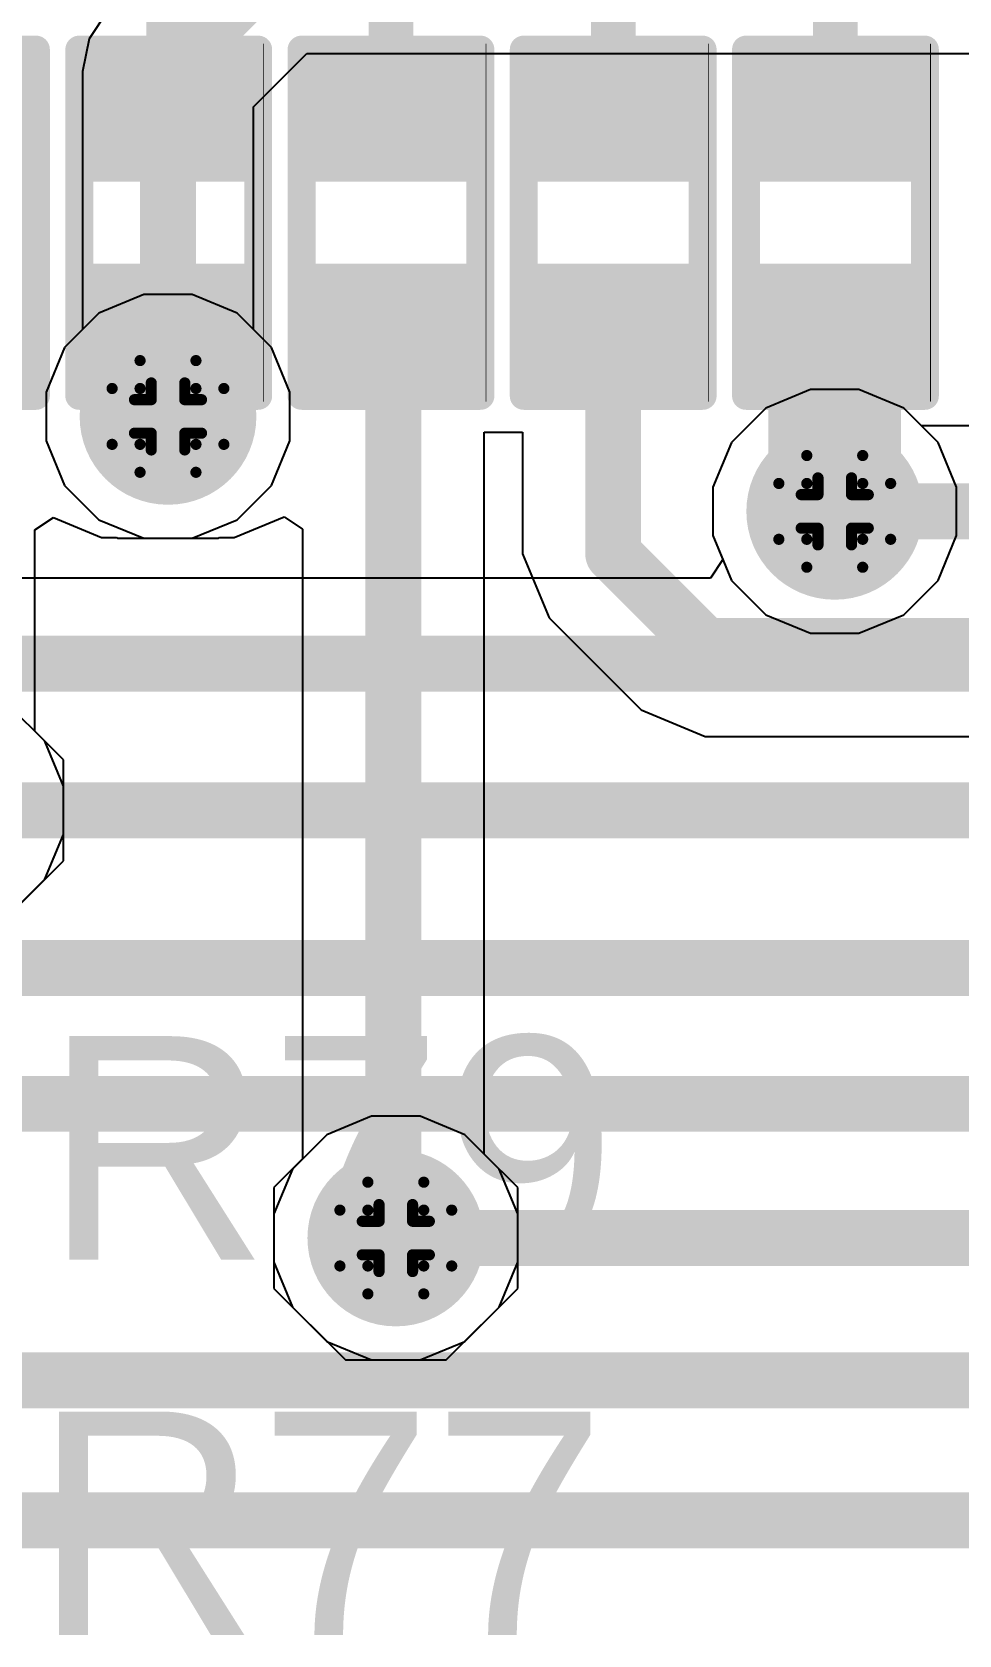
# Model space of a CAD drawing. Header units: inches. Extents: x -4 to 5258, y -4 to 5281.
# Drawn here: x 20.63 to 24.84, y 25.21 to 32.5 of the extents above; entities that cross this region are included whole.
import ezdxf

# ---------------------------------------------------------------- set-up
doc = ezdxf.new("R2010")
doc.units = ezdxf.units.IN
for name, color, linetype in [('Bottom Layer', 5, 'Continuous'), ('Bottom Solder', 6, 'Continuous'), ('Drill Drawing', 1, 'Continuous'), ('Layer 1', 16, 'Continuous'), ('Layer 2', 76, 'Continuous'), ('Top Layer', 1, 'Continuous'), ('Top Overlay', 2, 'Continuous'), ('Top Paste', 8, 'Continuous'), ('Top Solder', 216, 'Continuous'), ('Via Holes', 16, 'Continuous')]:
    doc.layers.add(name, color=color, linetype=linetype)
doc.styles.add('Arial', font='', dxfattribs={"height": 0.2})
doc.styles.get('Arial').set_extended_font_data('Arial')

# ---------------------------------------------------------------- blocks, each defined once
blk = doc.blocks.new('R___0402_115')
at = {"layer": 'Top Layer'}
for points in [[(-0.6985, -0.3175), (-0.6985, 0.3175), (-0.2413, 0.3175), (-0.2413, -0.3175)], [(0.2413, -0.3175), (0.2413, 0.3175), (0.6985, 0.3175), (0.6985, -0.3175)]]:
    blk.add_hatch(color=1, dxfattribs=at).paths.add_polyline_path(points)
at = {"layer": 'Top Paste'}
for points in [[(-0.6985, -0.3175), (-0.6985, 0.3175), (-0.2413, 0.3175), (-0.2413, -0.3175)], [(0.2413, -0.3175), (0.2413, 0.3175), (0.6985, 0.3175), (0.6985, -0.3175)]]:
    blk.add_hatch(color=8, dxfattribs=at).paths.add_polyline_path(points)
at = {"layer": 'Top Solder'}
for points in [[(-0.7535, -0.3725), (-0.7535, 0.3725), (-0.1863, 0.3725), (-0.1863, -0.3725)], [(0.1863, -0.3725), (0.1863, 0.3725), (0.7535, 0.3725), (0.7535, -0.3725)]]:
    blk.add_hatch(color=216, dxfattribs=at).paths.add_polyline_path(points)
at = {"layer": 'Top Overlay'}
for points in [[(-0.7874, -0.4064, 0.127, 0.127, 0), (-0.7874, 0.4064, 0.127, 0.127, 0)], [(-0.7874, 0.4064, 0.127, 0.127, 0), (0.7874, 0.4064, 0.127, 0.127, 0)], [(0.7874, -0.4064, 0.127, 0.127, 0), (0.7874, 0.4064, 0.127, 0.127, 0)], [(0.7874, -0.4064, 0.127, 0.127, 0), (-0.7874, -0.4064, 0.127, 0.127, 0)], [(0.8128, -0.4318, 0.00323, 0.00323, 0), (-0.8128, -0.4318, 0.00323, 0.00323, 0)]]:
    blk.add_lwpolyline(points, format="xyseb", dxfattribs=at)
for points in [[(-0.8191, 0.4064, 0.0635, 0.0635, 1), (-0.7556, 0.4064, 0.0635, 0.0635, 1)], [(-0.8191, 0.4064, 0.0635, 0.0635, 1), (-0.7556, 0.4064, 0.0635, 0.0635, 1)], [(0.7557, 0.4064, 0.0635, 0.0635, 1), (0.8192, 0.4064, 0.0635, 0.0635, 1)], [(0.7557, 0.4064, 0.0635, 0.0635, 1), (0.8192, 0.4064, 0.0635, 0.0635, 1)], [(-0.8191, -0.4064, 0.0635, 0.0635, 1), (-0.7556, -0.4064, 0.0635, 0.0635, 1)], [(-0.8191, -0.4064, 0.0635, 0.0635, 1), (-0.7556, -0.4064, 0.0635, 0.0635, 1)], [(0.7556, -0.4064, 0.0635, 0.0635, 1), (0.8191, -0.4064, 0.0635, 0.0635, 1)], [(0.7556, -0.4064, 0.0635, 0.0635, 1), (0.8191, -0.4064, 0.0635, 0.0635, 1)], [(-0.8136, -0.4318, 0.00161, 0.00161, 1), (-0.812, -0.4318, 0.00161, 0.00161, 1)], [(0.812, -0.4318, 0.00161, 0.00161, 1), (0.8136, -0.4318, 0.00161, 0.00161, 1)]]:
    blk.add_lwpolyline(points, format="xyseb", close=True, dxfattribs=at)
blk = doc.blocks.new('R___0402_132')
at = {"layer": 'Top Layer'}
for points in [[(-0.6985, -0.3175), (-0.6985, 0.3175), (-0.2413, 0.3175), (-0.2413, -0.3175)], [(0.2413, -0.3175), (0.2413, 0.3175), (0.6985, 0.3175), (0.6985, -0.3175)]]:
    blk.add_hatch(color=1, dxfattribs=at).paths.add_polyline_path(points)
at = {"layer": 'Top Paste'}
for points in [[(-0.6985, -0.3175), (-0.6985, 0.3175), (-0.2413, 0.3175), (-0.2413, -0.3175)], [(0.2413, -0.3175), (0.2413, 0.3175), (0.6985, 0.3175), (0.6985, -0.3175)]]:
    blk.add_hatch(color=8, dxfattribs=at).paths.add_polyline_path(points)
at = {"layer": 'Top Solder'}
for points in [[(-0.7535, -0.3725), (-0.7535, 0.3725), (-0.1863, 0.3725), (-0.1863, -0.3725)], [(0.1863, -0.3725), (0.1863, 0.3725), (0.7535, 0.3725), (0.7535, -0.3725)]]:
    blk.add_hatch(color=216, dxfattribs=at).paths.add_polyline_path(points)
at = {"layer": 'Top Overlay'}
for points in [[(-0.7874, 0.4064, 0.127, 0.127, 0), (-0.7874, -0.4064, 0.127, 0.127, 0)], [(-0.7874, 0.4064, 0.127, 0.127, 0), (0.7874, 0.4064, 0.127, 0.127, 0)], [(0.7874, 0.4064, 0.127, 0.127, 0), (0.7874, -0.4064, 0.127, 0.127, 0)], [(-0.7874, -0.4064, 0.127, 0.127, 0), (0.7874, -0.4064, 0.127, 0.127, 0)], [(-0.8128, -0.4318, 0.00323, 0.00323, 0), (0.8128, -0.4318, 0.00323, 0.00323, 0)]]:
    blk.add_lwpolyline(points, format="xyseb", dxfattribs=at)
for points in [[(-0.8191, 0.4064, 0.0635, 0.0635, 1), (-0.7556, 0.4064, 0.0635, 0.0635, 1)], [(-0.8191, 0.4064, 0.0635, 0.0635, 1), (-0.7556, 0.4064, 0.0635, 0.0635, 1)], [(0.7556, 0.4064, 0.0635, 0.0635, 1), (0.8191, 0.4064, 0.0635, 0.0635, 1)], [(0.7556, 0.4064, 0.0635, 0.0635, 1), (0.8191, 0.4064, 0.0635, 0.0635, 1)], [(-0.8191, -0.4064, 0.0635, 0.0635, 1), (-0.7556, -0.4064, 0.0635, 0.0635, 1)], [(-0.8191, -0.4064, 0.0635, 0.0635, 1), (-0.7556, -0.4064, 0.0635, 0.0635, 1)], [(0.7556, -0.4064, 0.0635, 0.0635, 1), (0.8191, -0.4064, 0.0635, 0.0635, 1)], [(0.7556, -0.4064, 0.0635, 0.0635, 1), (0.8191, -0.4064, 0.0635, 0.0635, 1)], [(-0.8136, -0.4318, 0.00161, 0.00161, 1), (-0.812, -0.4318, 0.00161, 0.00161, 1)], [(0.812, -0.4318, 0.00161, 0.00161, 1), (0.8136, -0.4318, 0.00161, 0.00161, 1)]]:
    blk.add_lwpolyline(points, format="xyseb", close=True, dxfattribs=at)
blk = doc.blocks.new('R___0402_147')
at = {"layer": 'Top Layer'}
for points in [[(-0.6985, -0.3175), (-0.6985, 0.3175), (-0.2413, 0.3175), (-0.2413, -0.3175)], [(0.2413, -0.3175), (0.2413, 0.3175), (0.6985, 0.3175), (0.6985, -0.3175)]]:
    blk.add_hatch(color=1, dxfattribs=at).paths.add_polyline_path(points)
at = {"layer": 'Top Paste'}
for points in [[(-0.6985, -0.3175), (-0.6985, 0.3175), (-0.2413, 0.3175), (-0.2413, -0.3175)], [(0.2413, -0.3175), (0.2413, 0.3175), (0.6985, 0.3175), (0.6985, -0.3175)]]:
    blk.add_hatch(color=8, dxfattribs=at).paths.add_polyline_path(points)
at = {"layer": 'Top Solder'}
for points in [[(-0.7535, -0.3725), (-0.7535, 0.3725), (-0.1863, 0.3725), (-0.1863, -0.3725)], [(0.1863, -0.3725), (0.1863, 0.3725), (0.7535, 0.3725), (0.7535, -0.3725)]]:
    blk.add_hatch(color=216, dxfattribs=at).paths.add_polyline_path(points)
at = {"layer": 'Top Overlay'}
for points in [[(-0.7874, 0.4064, 0.127, 0.127, 0), (-0.7874, -0.4064, 0.127, 0.127, 0)], [(-0.7874, 0.4064, 0.127, 0.127, 0), (0.7874, 0.4064, 0.127, 0.127, 0)], [(0.7874, 0.4064, 0.127, 0.127, 0), (0.7874, -0.4064, 0.127, 0.127, 0)], [(-0.7874, -0.4064, 0.127, 0.127, 0), (0.7874, -0.4064, 0.127, 0.127, 0)], [(-0.8128, -0.4318, 0.00323, 0.00323, 0), (0.8128, -0.4318, 0.00323, 0.00323, 0)]]:
    blk.add_lwpolyline(points, format="xyseb", dxfattribs=at)
for points in [[(-0.8191, 0.4064, 0.0635, 0.0635, 1), (-0.7556, 0.4064, 0.0635, 0.0635, 1)], [(-0.8191, 0.4064, 0.0635, 0.0635, 1), (-0.7556, 0.4064, 0.0635, 0.0635, 1)], [(0.7556, 0.4064, 0.0635, 0.0635, 1), (0.8191, 0.4064, 0.0635, 0.0635, 1)], [(0.7556, 0.4064, 0.0635, 0.0635, 1), (0.8191, 0.4064, 0.0635, 0.0635, 1)], [(-0.8191, -0.4064, 0.0635, 0.0635, 1), (-0.7556, -0.4064, 0.0635, 0.0635, 1)], [(-0.8191, -0.4064, 0.0635, 0.0635, 1), (-0.7556, -0.4064, 0.0635, 0.0635, 1)], [(0.7556, -0.4064, 0.0635, 0.0635, 1), (0.8191, -0.4064, 0.0635, 0.0635, 1)], [(0.7556, -0.4064, 0.0635, 0.0635, 1), (0.8191, -0.4064, 0.0635, 0.0635, 1)], [(-0.8136, -0.4318, 0.00161, 0.00161, 1), (-0.812, -0.4318, 0.00161, 0.00161, 1)], [(0.812, -0.4318, 0.00161, 0.00161, 1), (0.8136, -0.4318, 0.00161, 0.00161, 1)]]:
    blk.add_lwpolyline(points, format="xyseb", close=True, dxfattribs=at)
blk = doc.blocks.new('R___0402_149')
at = {"layer": 'Top Layer'}
for points in [[(-0.6985, -0.3175), (-0.6985, 0.3175), (-0.2413, 0.3175), (-0.2413, -0.3175)], [(0.2413, -0.3175), (0.2413, 0.3175), (0.6985, 0.3175), (0.6985, -0.3175)]]:
    blk.add_hatch(color=1, dxfattribs=at).paths.add_polyline_path(points)
at = {"layer": 'Top Paste'}
for points in [[(-0.6985, -0.3175), (-0.6985, 0.3175), (-0.2413, 0.3175), (-0.2413, -0.3175)], [(0.2413, -0.3175), (0.2413, 0.3175), (0.6985, 0.3175), (0.6985, -0.3175)]]:
    blk.add_hatch(color=8, dxfattribs=at).paths.add_polyline_path(points)
at = {"layer": 'Top Solder'}
for points in [[(-0.7535, -0.3725), (-0.7535, 0.3725), (-0.1863, 0.3725), (-0.1863, -0.3725)], [(0.1863, -0.3725), (0.1863, 0.3725), (0.7535, 0.3725), (0.7535, -0.3725)]]:
    blk.add_hatch(color=216, dxfattribs=at).paths.add_polyline_path(points)
at = {"layer": 'Top Overlay'}
for points in [[(-0.7874, 0.4064, 0.127, 0.127, 0), (-0.7874, -0.4064, 0.127, 0.127, 0)], [(-0.7874, 0.4064, 0.127, 0.127, 0), (0.7874, 0.4064, 0.127, 0.127, 0)], [(0.7874, 0.4064, 0.127, 0.127, 0), (0.7874, -0.4064, 0.127, 0.127, 0)], [(-0.7874, -0.4064, 0.127, 0.127, 0), (0.7874, -0.4064, 0.127, 0.127, 0)], [(-0.8128, -0.4318, 0.00323, 0.00323, 0), (0.8128, -0.4318, 0.00323, 0.00323, 0)]]:
    blk.add_lwpolyline(points, format="xyseb", dxfattribs=at)
for points in [[(-0.8191, 0.4064, 0.0635, 0.0635, 1), (-0.7556, 0.4064, 0.0635, 0.0635, 1)], [(-0.8191, 0.4064, 0.0635, 0.0635, 1), (-0.7556, 0.4064, 0.0635, 0.0635, 1)], [(0.7556, 0.4064, 0.0635, 0.0635, 1), (0.8191, 0.4064, 0.0635, 0.0635, 1)], [(0.7556, 0.4064, 0.0635, 0.0635, 1), (0.8191, 0.4064, 0.0635, 0.0635, 1)], [(-0.8191, -0.4064, 0.0635, 0.0635, 1), (-0.7556, -0.4064, 0.0635, 0.0635, 1)], [(-0.8191, -0.4064, 0.0635, 0.0635, 1), (-0.7556, -0.4064, 0.0635, 0.0635, 1)], [(0.7556, -0.4064, 0.0635, 0.0635, 1), (0.8191, -0.4064, 0.0635, 0.0635, 1)], [(0.7556, -0.4064, 0.0635, 0.0635, 1), (0.8191, -0.4064, 0.0635, 0.0635, 1)], [(-0.8136, -0.4318, 0.00161, 0.00161, 1), (-0.812, -0.4318, 0.00161, 0.00161, 1)], [(0.812, -0.4318, 0.00161, 0.00161, 1), (0.8136, -0.4318, 0.00161, 0.00161, 1)]]:
    blk.add_lwpolyline(points, format="xyseb", close=True, dxfattribs=at)
blk = doc.blocks.new('R___0402_151')
at = {"layer": 'Top Layer'}
for points in [[(-0.6985, -0.3175), (-0.6985, 0.3175), (-0.2413, 0.3175), (-0.2413, -0.3175)], [(0.2413, -0.3175), (0.2413, 0.3175), (0.6985, 0.3175), (0.6985, -0.3175)]]:
    blk.add_hatch(color=1, dxfattribs=at).paths.add_polyline_path(points)
at = {"layer": 'Top Paste'}
for points in [[(-0.6985, -0.3175), (-0.6985, 0.3175), (-0.2413, 0.3175), (-0.2413, -0.3175)], [(0.2413, -0.3175), (0.2413, 0.3175), (0.6985, 0.3175), (0.6985, -0.3175)]]:
    blk.add_hatch(color=8, dxfattribs=at).paths.add_polyline_path(points)
at = {"layer": 'Top Solder'}
for points in [[(-0.7535, -0.3725), (-0.7535, 0.3725), (-0.1863, 0.3725), (-0.1863, -0.3725)], [(0.1863, -0.3725), (0.1863, 0.3725), (0.7535, 0.3725), (0.7535, -0.3725)]]:
    blk.add_hatch(color=216, dxfattribs=at).paths.add_polyline_path(points)
at = {"layer": 'Top Overlay'}
for points in [[(-0.7874, 0.4064, 0.127, 0.127, 0), (-0.7874, -0.4064, 0.127, 0.127, 0)], [(-0.7874, 0.4064, 0.127, 0.127, 0), (0.7874, 0.4064, 0.127, 0.127, 0)], [(0.7874, 0.4064, 0.127, 0.127, 0), (0.7874, -0.4064, 0.127, 0.127, 0)], [(-0.7874, -0.4064, 0.127, 0.127, 0), (0.7874, -0.4064, 0.127, 0.127, 0)], [(-0.8128, -0.4318, 0.00323, 0.00323, 0), (0.8128, -0.4318, 0.00323, 0.00323, 0)]]:
    blk.add_lwpolyline(points, format="xyseb", dxfattribs=at)
for points in [[(-0.8191, 0.4064, 0.0635, 0.0635, 1), (-0.7556, 0.4064, 0.0635, 0.0635, 1)], [(-0.8191, 0.4064, 0.0635, 0.0635, 1), (-0.7556, 0.4064, 0.0635, 0.0635, 1)], [(0.7556, 0.4064, 0.0635, 0.0635, 1), (0.8191, 0.4064, 0.0635, 0.0635, 1)], [(0.7556, 0.4064, 0.0635, 0.0635, 1), (0.8191, 0.4064, 0.0635, 0.0635, 1)], [(-0.8191, -0.4064, 0.0635, 0.0635, 1), (-0.7556, -0.4064, 0.0635, 0.0635, 1)], [(-0.8191, -0.4064, 0.0635, 0.0635, 1), (-0.7556, -0.4064, 0.0635, 0.0635, 1)], [(0.7556, -0.4064, 0.0635, 0.0635, 1), (0.8191, -0.4064, 0.0635, 0.0635, 1)], [(0.7556, -0.4064, 0.0635, 0.0635, 1), (0.8191, -0.4064, 0.0635, 0.0635, 1)], [(-0.8136, -0.4318, 0.00161, 0.00161, 1), (-0.812, -0.4318, 0.00161, 0.00161, 1)], [(0.812, -0.4318, 0.00161, 0.00161, 1), (0.8136, -0.4318, 0.00161, 0.00161, 1)]]:
    blk.add_lwpolyline(points, format="xyseb", close=True, dxfattribs=at)

msp = doc.modelspace()

# ---------------------------------------------------------------- hatches: boundary and pattern name
at = {"layer": 'Bottom Layer'}
h = msp.add_hatch(color=5, dxfattribs=at)
edge = h.paths.add_edge_path()
edge.add_arc((21.2476, 30.755), 0.3, 0, 360)
h = msp.add_hatch(color=5, dxfattribs=at)
edge = h.paths.add_edge_path()
edge.add_arc((24.2776, 30.3232), 0.3, 0, 360)
h = msp.add_hatch(color=5, dxfattribs=at)
edge = h.paths.add_edge_path()
edge.add_arc((22.2829, 27.0187), 0.3, 0, 360)
at = {"layer": 'Bottom Solder'}
h = msp.add_hatch(color=6, dxfattribs=at)
edge = h.paths.add_edge_path()
edge.add_arc((21.2476, 30.755), 0.4016, 0, 360)
h = msp.add_hatch(color=6, dxfattribs=at)
edge = h.paths.add_edge_path()
edge.add_arc((24.2776, 30.3232), 0.4016, 0, 360)
h = msp.add_hatch(color=6, dxfattribs=at)
edge = h.paths.add_edge_path()
edge.add_arc((22.2829, 27.0187), 0.4016, 0, 360)
at = {"layer": 'Layer 1'}
h = msp.add_hatch(color=16, dxfattribs=at)
edge = h.paths.add_edge_path()
edge.add_arc((21.2476, 30.755), 0.3, 0, 360)
h = msp.add_hatch(color=16, dxfattribs=at)
edge = h.paths.add_edge_path()
edge.add_arc((24.2776, 30.3232), 0.3, 0, 360)
h = msp.add_hatch(color=16, dxfattribs=at)
edge = h.paths.add_edge_path()
edge.add_arc((22.2829, 27.0187), 0.3, 0, 360)
at = {"layer": 'Layer 2'}
h = msp.add_hatch(color=76, dxfattribs=at)
edge = h.paths.add_edge_path()
edge.add_arc((21.2476, 30.755), 0.3, 0, 360)
h = msp.add_hatch(color=76, dxfattribs=at)
edge = h.paths.add_edge_path()
edge.add_arc((24.2776, 30.3232), 0.3, 0, 360)
h = msp.add_hatch(color=76, dxfattribs=at)
edge = h.paths.add_edge_path()
edge.add_arc((22.2829, 27.0187), 0.3, 0, 360)
at = {"layer": 'Top Layer'}
for points in [[(21.5483, 31.2798), (20.9461, 31.2798), (20.9461, 30.755), (21.5483, 30.755)], [(24.5783, 31.2798), (23.9761, 31.2798), (23.9761, 30.3232), (24.5783, 30.3232)]]:
    msp.add_hatch(color=1, dxfattribs=at).paths.add_polyline_path(points)
h = msp.add_hatch(color=1, dxfattribs=at)
edge = h.paths.add_edge_path()
edge.add_arc((21.2476, 30.755), 0.3, 0, 360)
h = msp.add_hatch(color=1, dxfattribs=at)
edge = h.paths.add_edge_path()
edge.add_arc((24.2776, 30.3232), 0.3, 0, 360)
h = msp.add_hatch(color=1, dxfattribs=at)
edge = h.paths.add_edge_path()
edge.add_arc((22.2829, 27.0187), 0.3, 0, 360)
at = {"layer": 'Top Solder'}
h = msp.add_hatch(color=216, dxfattribs=at)
edge = h.paths.add_edge_path()
edge.add_arc((21.2476, 30.755), 0.4016, 0, 360)
h = msp.add_hatch(color=216, dxfattribs=at)
edge = h.paths.add_edge_path()
edge.add_arc((24.2776, 30.3232), 0.4016, 0, 360)
h = msp.add_hatch(color=216, dxfattribs=at)
edge = h.paths.add_edge_path()
edge.add_arc((22.2829, 27.0187), 0.4016, 0, 360)
at = {"layer": 'Via Holes'}
h = msp.add_hatch(color=7, dxfattribs=at)
edge = h.paths.add_edge_path()
edge.add_arc((21.2476, 30.755), 0.15, 0, 360)
h = msp.add_hatch(color=7, dxfattribs=at)
edge = h.paths.add_edge_path()
edge.add_arc((24.2776, 30.3232), 0.15, 0, 360)
h = msp.add_hatch(color=7, dxfattribs=at)
edge = h.paths.add_edge_path()
edge.add_arc((22.2829, 27.0187), 0.15, 0, 360)

# ---------------------------------------------------------------- linework, layer by layer
at = {"layer": 'Bottom Layer'}
for p, q in [((21.1374, 31.309), (20.9337, 31.2246)), ((21.3578, 31.309), (21.1374, 31.309)), ((21.5614, 31.2246), (21.3578, 31.309)), ((20.9337, 31.2246), (20.7779, 31.0688)), ((21.7172, 31.0688), (21.5614, 31.2246)), ((20.7779, 31.0688), (20.6936, 30.8652)), ((21.8016, 30.8652), (21.7172, 31.0688)), ((20.6936, 30.8652), (20.6936, 30.6448)), ((21.8016, 30.6448), (21.8016, 30.8652)), ((24.1674, 30.8772), (23.9637, 30.7928)), ((24.3878, 30.8772), (24.1674, 30.8772)), ((24.5914, 30.7928), (24.3878, 30.8772)), ((23.9637, 30.7928), (23.8079, 30.637)), ((24.7472, 30.637), (24.5914, 30.7928)), ((20.6936, 30.6448), (20.7779, 30.4411)), ((21.7172, 30.4411), (21.8016, 30.6448)), ((23.8079, 30.637), (23.7236, 30.4334)), ((24.8316, 30.4334), (24.7472, 30.637)), ((20.7779, 30.4411), (20.9337, 30.2853)), ((21.5614, 30.2853), (21.7172, 30.4411)), ((23.7236, 30.4334), (23.7236, 30.213)), ((24.8316, 30.213), (24.8316, 30.4334)), ((20.9337, 30.2853), (21.1374, 30.201)), ((21.3578, 30.201), (21.5614, 30.2853)), ((21.1374, 30.201), (21.3578, 30.201)), ((23.7236, 30.213), (23.8079, 30.0093)), ((24.7472, 30.0093), (24.8316, 30.213)), ((23.8079, 30.0093), (23.9637, 29.8535)), ((24.5914, 29.8535), (24.7472, 30.0093)), ((23.9637, 29.8535), (24.1674, 29.7692)), ((24.3878, 29.7692), (24.5914, 29.8535)), ((24.1674, 29.7692), (24.3878, 29.7692)), ((20.6882, 29.2778), (20.5324, 29.4336)), ((20.7725, 29.0742), (20.6882, 29.2778)), ((20.7725, 28.8538), (20.7725, 29.0742)), ((20.6882, 28.6502), (20.7725, 28.8538)), ((20.5324, 28.4943), (20.6882, 28.6502)), ((22.1727, 27.5727), (21.9691, 27.4883)), ((22.3931, 27.5727), (22.1727, 27.5727)), ((22.5967, 27.4883), (22.3931, 27.5727)), ((21.9691, 27.4883), (21.8133, 27.3325)), ((22.7526, 27.3325), (22.5967, 27.4883)), ((21.8133, 27.3325), (21.7289, 27.1289)), ((22.8369, 27.1289), (22.7526, 27.3325)), ((21.7289, 27.1289), (21.7289, 26.9085)), ((22.8369, 26.9085), (22.8369, 27.1289)), ((21.7289, 26.9085), (21.8133, 26.7049)), ((22.7526, 26.7049), (22.8369, 26.9085)), ((21.8133, 26.7049), (21.9691, 26.549)), ((22.5967, 26.549), (22.7526, 26.7049)), ((21.9691, 26.549), (22.1727, 26.4647)), ((22.3931, 26.4647), (22.5967, 26.549)), ((22.1727, 26.4647), (22.3931, 26.4647))]:
    msp.add_line(p, q, dxfattribs=at)
at = {"layer": 'Drill Drawing'}
for points in [[(21.1206, 30.882, 0.0508, 0.0508, 0), (21.1206, 31.009, 0.0508, 0.0508, 0)], [(21.1206, 31.009, 0.0508, 0.0508, 0), (21.3746, 31.009, 0.0508, 0.0508, 0)], [(21.3746, 30.882, 0.0508, 0.0508, 0), (21.3746, 31.009, 0.0508, 0.0508, 0)], [(20.9936, 30.628, 0.0508, 0.0508, 0), (20.9936, 30.882, 0.0508, 0.0508, 0)], [(20.9936, 30.882, 0.0508, 0.0508, 0), (21.1206, 30.882, 0.0508, 0.0508, 0)], [(21.1714, 30.8312, 0.0508, 0.0508, 0), (21.1714, 30.9074, 0.0508, 0.0508, 0)], [(21.1714, 30.9074, 0.0508, 0.0508, 0), (21.3238, 30.9074, 0.0508, 0.0508, 0)], [(21.3238, 30.8312, 0.0508, 0.0508, 0), (21.3238, 30.9074, 0.0508, 0.0508, 0)], [(21.3746, 30.882, 0.0508, 0.0508, 0), (21.5016, 30.882, 0.0508, 0.0508, 0)], [(21.5016, 30.628, 0.0508, 0.0508, 0), (21.5016, 30.882, 0.0508, 0.0508, 0)], [(21.0952, 30.6788, 0.0508, 0.0508, 0), (21.0952, 30.8312, 0.0508, 0.0508, 0)], [(21.0952, 30.8312, 0.0508, 0.0508, 0), (21.1714, 30.8312, 0.0508, 0.0508, 0)], [(21.3238, 30.8312, 0.0508, 0.0508, 0), (21.4, 30.8312, 0.0508, 0.0508, 0)], [(21.4, 30.6788, 0.0508, 0.0508, 0), (21.4, 30.8312, 0.0508, 0.0508, 0)], [(21.0952, 30.6788, 0.0508, 0.0508, 0), (21.1714, 30.6788, 0.0508, 0.0508, 0)], [(21.1714, 30.6026, 0.0508, 0.0508, 0), (21.1714, 30.6788, 0.0508, 0.0508, 0)], [(21.3238, 30.6788, 0.0508, 0.0508, 0), (21.4, 30.6788, 0.0508, 0.0508, 0)], [(21.3238, 30.6026, 0.0508, 0.0508, 0), (21.3238, 30.6788, 0.0508, 0.0508, 0)], [(20.9936, 30.628, 0.0508, 0.0508, 0), (21.1206, 30.628, 0.0508, 0.0508, 0)], [(21.1206, 30.501, 0.0508, 0.0508, 0), (21.1206, 30.628, 0.0508, 0.0508, 0)], [(21.1714, 30.6026, 0.0508, 0.0508, 0), (21.3238, 30.6026, 0.0508, 0.0508, 0)], [(21.3746, 30.628, 0.0508, 0.0508, 0), (21.5016, 30.628, 0.0508, 0.0508, 0)], [(21.3746, 30.501, 0.0508, 0.0508, 0), (21.3746, 30.628, 0.0508, 0.0508, 0)], [(24.1506, 30.4502, 0.0508, 0.0508, 0), (24.1506, 30.5772, 0.0508, 0.0508, 0)], [(24.1506, 30.5772, 0.0508, 0.0508, 0), (24.4046, 30.5772, 0.0508, 0.0508, 0)], [(24.4046, 30.4502, 0.0508, 0.0508, 0), (24.4046, 30.5772, 0.0508, 0.0508, 0)], [(21.1206, 30.501, 0.0508, 0.0508, 0), (21.3746, 30.501, 0.0508, 0.0508, 0)], [(24.0236, 30.1962, 0.0508, 0.0508, 0), (24.0236, 30.4502, 0.0508, 0.0508, 0)], [(24.0236, 30.4502, 0.0508, 0.0508, 0), (24.1506, 30.4502, 0.0508, 0.0508, 0)], [(24.2014, 30.3994, 0.0508, 0.0508, 0), (24.2014, 30.4756, 0.0508, 0.0508, 0)], [(24.2014, 30.4756, 0.0508, 0.0508, 0), (24.3538, 30.4756, 0.0508, 0.0508, 0)], [(24.3538, 30.3994, 0.0508, 0.0508, 0), (24.3538, 30.4756, 0.0508, 0.0508, 0)], [(24.4046, 30.4502, 0.0508, 0.0508, 0), (24.5316, 30.4502, 0.0508, 0.0508, 0)], [(24.5316, 30.1962, 0.0508, 0.0508, 0), (24.5316, 30.4502, 0.0508, 0.0508, 0)], [(24.1252, 30.247, 0.0508, 0.0508, 0), (24.1252, 30.3994, 0.0508, 0.0508, 0)], [(24.1252, 30.3994, 0.0508, 0.0508, 0), (24.2014, 30.3994, 0.0508, 0.0508, 0)], [(24.3538, 30.3994, 0.0508, 0.0508, 0), (24.43, 30.3994, 0.0508, 0.0508, 0)], [(24.43, 30.247, 0.0508, 0.0508, 0), (24.43, 30.3994, 0.0508, 0.0508, 0)], [(24.1252, 30.247, 0.0508, 0.0508, 0), (24.2014, 30.247, 0.0508, 0.0508, 0)], [(24.2014, 30.1708, 0.0508, 0.0508, 0), (24.2014, 30.247, 0.0508, 0.0508, 0)], [(24.3538, 30.247, 0.0508, 0.0508, 0), (24.43, 30.247, 0.0508, 0.0508, 0)], [(24.3538, 30.1708, 0.0508, 0.0508, 0), (24.3538, 30.247, 0.0508, 0.0508, 0)], [(24.0236, 30.1962, 0.0508, 0.0508, 0), (24.1506, 30.1962, 0.0508, 0.0508, 0)], [(24.1506, 30.0692, 0.0508, 0.0508, 0), (24.1506, 30.1962, 0.0508, 0.0508, 0)], [(24.2014, 30.1708, 0.0508, 0.0508, 0), (24.3538, 30.1708, 0.0508, 0.0508, 0)], [(24.4046, 30.1962, 0.0508, 0.0508, 0), (24.5316, 30.1962, 0.0508, 0.0508, 0)], [(24.4046, 30.0692, 0.0508, 0.0508, 0), (24.4046, 30.1962, 0.0508, 0.0508, 0)], [(24.1506, 30.0692, 0.0508, 0.0508, 0), (24.4046, 30.0692, 0.0508, 0.0508, 0)], [(22.1559, 27.1457, 0.0508, 0.0508, 0), (22.1559, 27.2727, 0.0508, 0.0508, 0)], [(22.1559, 27.2727, 0.0508, 0.0508, 0), (22.4099, 27.2727, 0.0508, 0.0508, 0)], [(22.4099, 27.1457, 0.0508, 0.0508, 0), (22.4099, 27.2727, 0.0508, 0.0508, 0)], [(22.2067, 27.0949, 0.0508, 0.0508, 0), (22.2067, 27.1711, 0.0508, 0.0508, 0)], [(22.2067, 27.1711, 0.0508, 0.0508, 0), (22.3591, 27.1711, 0.0508, 0.0508, 0)], [(22.3591, 27.0949, 0.0508, 0.0508, 0), (22.3591, 27.1711, 0.0508, 0.0508, 0)], [(22.0289, 26.8917, 0.0508, 0.0508, 0), (22.0289, 27.1457, 0.0508, 0.0508, 0)], [(22.0289, 27.1457, 0.0508, 0.0508, 0), (22.1559, 27.1457, 0.0508, 0.0508, 0)], [(22.1305, 26.9425, 0.0508, 0.0508, 0), (22.1305, 27.0949, 0.0508, 0.0508, 0)], [(22.1305, 27.0949, 0.0508, 0.0508, 0), (22.2067, 27.0949, 0.0508, 0.0508, 0)], [(22.3591, 27.0949, 0.0508, 0.0508, 0), (22.4353, 27.0949, 0.0508, 0.0508, 0)], [(22.4099, 27.1457, 0.0508, 0.0508, 0), (22.5369, 27.1457, 0.0508, 0.0508, 0)], [(22.4353, 26.9425, 0.0508, 0.0508, 0), (22.4353, 27.0949, 0.0508, 0.0508, 0)], [(22.5369, 26.8917, 0.0508, 0.0508, 0), (22.5369, 27.1457, 0.0508, 0.0508, 0)], [(22.0289, 26.8917, 0.0508, 0.0508, 0), (22.1559, 26.8917, 0.0508, 0.0508, 0)], [(22.1305, 26.9425, 0.0508, 0.0508, 0), (22.2067, 26.9425, 0.0508, 0.0508, 0)], [(22.1559, 26.7647, 0.0508, 0.0508, 0), (22.1559, 26.8917, 0.0508, 0.0508, 0)], [(22.2067, 26.8663, 0.0508, 0.0508, 0), (22.2067, 26.9425, 0.0508, 0.0508, 0)], [(22.3591, 26.9425, 0.0508, 0.0508, 0), (22.4353, 26.9425, 0.0508, 0.0508, 0)], [(22.3591, 26.8663, 0.0508, 0.0508, 0), (22.3591, 26.9425, 0.0508, 0.0508, 0)], [(22.4099, 26.8917, 0.0508, 0.0508, 0), (22.5369, 26.8917, 0.0508, 0.0508, 0)], [(22.4099, 26.7647, 0.0508, 0.0508, 0), (22.4099, 26.8917, 0.0508, 0.0508, 0)], [(22.2067, 26.8663, 0.0508, 0.0508, 0), (22.3591, 26.8663, 0.0508, 0.0508, 0)], [(22.1559, 26.7647, 0.0508, 0.0508, 0), (22.4099, 26.7647, 0.0508, 0.0508, 0)]]:
    msp.add_lwpolyline(points, format="xyseb", dxfattribs=at)
for points in [[(21.1079, 31.009, 0.0254, 0.0254, 1), (21.1333, 31.009, 0.0254, 0.0254, 1)], [(21.1079, 31.009, 0.0254, 0.0254, 1), (21.1333, 31.009, 0.0254, 0.0254, 1)], [(21.3619, 31.009, 0.0254, 0.0254, 1), (21.3873, 31.009, 0.0254, 0.0254, 1)], [(21.3619, 31.009, 0.0254, 0.0254, 1), (21.3873, 31.009, 0.0254, 0.0254, 1)], [(20.9809, 30.882, 0.0254, 0.0254, 1), (21.0063, 30.882, 0.0254, 0.0254, 1)], [(20.9809, 30.882, 0.0254, 0.0254, 1), (21.0063, 30.882, 0.0254, 0.0254, 1)], [(21.1079, 30.882, 0.0254, 0.0254, 1), (21.1333, 30.882, 0.0254, 0.0254, 1)], [(21.1079, 30.882, 0.0254, 0.0254, 1), (21.1333, 30.882, 0.0254, 0.0254, 1)], [(21.1587, 30.9074, 0.0254, 0.0254, 1), (21.1841, 30.9074, 0.0254, 0.0254, 1)], [(21.1587, 30.9074, 0.0254, 0.0254, 1), (21.1841, 30.9074, 0.0254, 0.0254, 1)], [(21.3111, 30.9074, 0.0254, 0.0254, 1), (21.3365, 30.9074, 0.0254, 0.0254, 1)], [(21.3111, 30.9074, 0.0254, 0.0254, 1), (21.3365, 30.9074, 0.0254, 0.0254, 1)], [(21.3619, 30.882, 0.0254, 0.0254, 1), (21.3873, 30.882, 0.0254, 0.0254, 1)], [(21.3619, 30.882, 0.0254, 0.0254, 1), (21.3873, 30.882, 0.0254, 0.0254, 1)], [(21.4889, 30.882, 0.0254, 0.0254, 1), (21.5143, 30.882, 0.0254, 0.0254, 1)], [(21.4889, 30.882, 0.0254, 0.0254, 1), (21.5143, 30.882, 0.0254, 0.0254, 1)], [(21.0825, 30.8312, 0.0254, 0.0254, 1), (21.1079, 30.8312, 0.0254, 0.0254, 1)], [(21.0825, 30.8312, 0.0254, 0.0254, 1), (21.1079, 30.8312, 0.0254, 0.0254, 1)], [(21.1587, 30.8312, 0.0254, 0.0254, 1), (21.1841, 30.8312, 0.0254, 0.0254, 1)], [(21.1587, 30.8312, 0.0254, 0.0254, 1), (21.1841, 30.8312, 0.0254, 0.0254, 1)], [(21.3111, 30.8312, 0.0254, 0.0254, 1), (21.3365, 30.8312, 0.0254, 0.0254, 1)], [(21.3111, 30.8312, 0.0254, 0.0254, 1), (21.3365, 30.8312, 0.0254, 0.0254, 1)], [(21.3873, 30.8312, 0.0254, 0.0254, 1), (21.4127, 30.8312, 0.0254, 0.0254, 1)], [(21.3873, 30.8312, 0.0254, 0.0254, 1), (21.4127, 30.8312, 0.0254, 0.0254, 1)], [(21.0825, 30.6788, 0.0254, 0.0254, 1), (21.1079, 30.6788, 0.0254, 0.0254, 1)], [(21.0825, 30.6788, 0.0254, 0.0254, 1), (21.1079, 30.6788, 0.0254, 0.0254, 1)], [(21.1587, 30.6788, 0.0254, 0.0254, 1), (21.1841, 30.6788, 0.0254, 0.0254, 1)], [(21.1587, 30.6788, 0.0254, 0.0254, 1), (21.1841, 30.6788, 0.0254, 0.0254, 1)], [(21.3111, 30.6788, 0.0254, 0.0254, 1), (21.3365, 30.6788, 0.0254, 0.0254, 1)], [(21.3111, 30.6788, 0.0254, 0.0254, 1), (21.3365, 30.6788, 0.0254, 0.0254, 1)], [(21.3873, 30.6788, 0.0254, 0.0254, 1), (21.4127, 30.6788, 0.0254, 0.0254, 1)], [(21.3873, 30.6788, 0.0254, 0.0254, 1), (21.4127, 30.6788, 0.0254, 0.0254, 1)], [(20.9809, 30.628, 0.0254, 0.0254, 1), (21.0063, 30.628, 0.0254, 0.0254, 1)], [(20.9809, 30.628, 0.0254, 0.0254, 1), (21.0063, 30.628, 0.0254, 0.0254, 1)], [(21.1079, 30.628, 0.0254, 0.0254, 1), (21.1333, 30.628, 0.0254, 0.0254, 1)], [(21.1079, 30.628, 0.0254, 0.0254, 1), (21.1333, 30.628, 0.0254, 0.0254, 1)], [(21.1587, 30.6026, 0.0254, 0.0254, 1), (21.1841, 30.6026, 0.0254, 0.0254, 1)], [(21.1587, 30.6026, 0.0254, 0.0254, 1), (21.1841, 30.6026, 0.0254, 0.0254, 1)], [(21.3111, 30.6026, 0.0254, 0.0254, 1), (21.3365, 30.6026, 0.0254, 0.0254, 1)], [(21.3111, 30.6026, 0.0254, 0.0254, 1), (21.3365, 30.6026, 0.0254, 0.0254, 1)], [(21.3619, 30.628, 0.0254, 0.0254, 1), (21.3873, 30.628, 0.0254, 0.0254, 1)], [(21.3619, 30.628, 0.0254, 0.0254, 1), (21.3873, 30.628, 0.0254, 0.0254, 1)], [(21.4889, 30.628, 0.0254, 0.0254, 1), (21.5143, 30.628, 0.0254, 0.0254, 1)], [(21.4889, 30.628, 0.0254, 0.0254, 1), (21.5143, 30.628, 0.0254, 0.0254, 1)], [(24.1379, 30.5772, 0.0254, 0.0254, 1), (24.1633, 30.5772, 0.0254, 0.0254, 1)], [(24.1379, 30.5772, 0.0254, 0.0254, 1), (24.1633, 30.5772, 0.0254, 0.0254, 1)], [(24.3919, 30.5772, 0.0254, 0.0254, 1), (24.4173, 30.5772, 0.0254, 0.0254, 1)], [(24.3919, 30.5772, 0.0254, 0.0254, 1), (24.4173, 30.5772, 0.0254, 0.0254, 1)], [(21.1079, 30.501, 0.0254, 0.0254, 1), (21.1333, 30.501, 0.0254, 0.0254, 1)], [(21.1079, 30.501, 0.0254, 0.0254, 1), (21.1333, 30.501, 0.0254, 0.0254, 1)], [(21.3619, 30.501, 0.0254, 0.0254, 1), (21.3873, 30.501, 0.0254, 0.0254, 1)], [(21.3619, 30.501, 0.0254, 0.0254, 1), (21.3873, 30.501, 0.0254, 0.0254, 1)], [(24.0109, 30.4502, 0.0254, 0.0254, 1), (24.0363, 30.4502, 0.0254, 0.0254, 1)], [(24.0109, 30.4502, 0.0254, 0.0254, 1), (24.0363, 30.4502, 0.0254, 0.0254, 1)], [(24.1379, 30.4502, 0.0254, 0.0254, 1), (24.1633, 30.4502, 0.0254, 0.0254, 1)], [(24.1379, 30.4502, 0.0254, 0.0254, 1), (24.1633, 30.4502, 0.0254, 0.0254, 1)], [(24.1887, 30.4756, 0.0254, 0.0254, 1), (24.2141, 30.4756, 0.0254, 0.0254, 1)], [(24.1887, 30.4756, 0.0254, 0.0254, 1), (24.2141, 30.4756, 0.0254, 0.0254, 1)], [(24.3411, 30.4756, 0.0254, 0.0254, 1), (24.3665, 30.4756, 0.0254, 0.0254, 1)], [(24.3411, 30.4756, 0.0254, 0.0254, 1), (24.3665, 30.4756, 0.0254, 0.0254, 1)], [(24.3919, 30.4502, 0.0254, 0.0254, 1), (24.4173, 30.4502, 0.0254, 0.0254, 1)], [(24.3919, 30.4502, 0.0254, 0.0254, 1), (24.4173, 30.4502, 0.0254, 0.0254, 1)], [(24.5189, 30.4502, 0.0254, 0.0254, 1), (24.5443, 30.4502, 0.0254, 0.0254, 1)], [(24.5189, 30.4502, 0.0254, 0.0254, 1), (24.5443, 30.4502, 0.0254, 0.0254, 1)], [(24.1125, 30.3994, 0.0254, 0.0254, 1), (24.1379, 30.3994, 0.0254, 0.0254, 1)], [(24.1125, 30.3994, 0.0254, 0.0254, 1), (24.1379, 30.3994, 0.0254, 0.0254, 1)], [(24.1887, 30.3994, 0.0254, 0.0254, 1), (24.2141, 30.3994, 0.0254, 0.0254, 1)], [(24.1887, 30.3994, 0.0254, 0.0254, 1), (24.2141, 30.3994, 0.0254, 0.0254, 1)], [(24.3411, 30.3994, 0.0254, 0.0254, 1), (24.3665, 30.3994, 0.0254, 0.0254, 1)], [(24.3411, 30.3994, 0.0254, 0.0254, 1), (24.3665, 30.3994, 0.0254, 0.0254, 1)], [(24.4173, 30.3994, 0.0254, 0.0254, 1), (24.4427, 30.3994, 0.0254, 0.0254, 1)], [(24.4173, 30.3994, 0.0254, 0.0254, 1), (24.4427, 30.3994, 0.0254, 0.0254, 1)], [(24.1125, 30.247, 0.0254, 0.0254, 1), (24.1379, 30.247, 0.0254, 0.0254, 1)], [(24.1125, 30.247, 0.0254, 0.0254, 1), (24.1379, 30.247, 0.0254, 0.0254, 1)], [(24.1887, 30.247, 0.0254, 0.0254, 1), (24.2141, 30.247, 0.0254, 0.0254, 1)], [(24.1887, 30.247, 0.0254, 0.0254, 1), (24.2141, 30.247, 0.0254, 0.0254, 1)], [(24.3411, 30.247, 0.0254, 0.0254, 1), (24.3665, 30.247, 0.0254, 0.0254, 1)], [(24.3411, 30.247, 0.0254, 0.0254, 1), (24.3665, 30.247, 0.0254, 0.0254, 1)], [(24.4173, 30.247, 0.0254, 0.0254, 1), (24.4427, 30.247, 0.0254, 0.0254, 1)], [(24.4173, 30.247, 0.0254, 0.0254, 1), (24.4427, 30.247, 0.0254, 0.0254, 1)], [(24.0109, 30.1962, 0.0254, 0.0254, 1), (24.0363, 30.1962, 0.0254, 0.0254, 1)], [(24.0109, 30.1962, 0.0254, 0.0254, 1), (24.0363, 30.1962, 0.0254, 0.0254, 1)], [(24.1379, 30.1962, 0.0254, 0.0254, 1), (24.1633, 30.1962, 0.0254, 0.0254, 1)], [(24.1379, 30.1962, 0.0254, 0.0254, 1), (24.1633, 30.1962, 0.0254, 0.0254, 1)], [(24.1887, 30.1708, 0.0254, 0.0254, 1), (24.2141, 30.1708, 0.0254, 0.0254, 1)], [(24.1887, 30.1708, 0.0254, 0.0254, 1), (24.2141, 30.1708, 0.0254, 0.0254, 1)], [(24.3411, 30.1708, 0.0254, 0.0254, 1), (24.3665, 30.1708, 0.0254, 0.0254, 1)], [(24.3411, 30.1708, 0.0254, 0.0254, 1), (24.3665, 30.1708, 0.0254, 0.0254, 1)], [(24.3919, 30.1962, 0.0254, 0.0254, 1), (24.4173, 30.1962, 0.0254, 0.0254, 1)], [(24.3919, 30.1962, 0.0254, 0.0254, 1), (24.4173, 30.1962, 0.0254, 0.0254, 1)], [(24.5189, 30.1962, 0.0254, 0.0254, 1), (24.5443, 30.1962, 0.0254, 0.0254, 1)], [(24.5189, 30.1962, 0.0254, 0.0254, 1), (24.5443, 30.1962, 0.0254, 0.0254, 1)], [(24.1379, 30.0692, 0.0254, 0.0254, 1), (24.1633, 30.0692, 0.0254, 0.0254, 1)], [(24.1379, 30.0692, 0.0254, 0.0254, 1), (24.1633, 30.0692, 0.0254, 0.0254, 1)], [(24.3919, 30.0692, 0.0254, 0.0254, 1), (24.4173, 30.0692, 0.0254, 0.0254, 1)], [(24.3919, 30.0692, 0.0254, 0.0254, 1), (24.4173, 30.0692, 0.0254, 0.0254, 1)], [(22.1432, 27.2727, 0.0254, 0.0254, 1), (22.1686, 27.2727, 0.0254, 0.0254, 1)], [(22.1432, 27.2727, 0.0254, 0.0254, 1), (22.1686, 27.2727, 0.0254, 0.0254, 1)], [(22.3972, 27.2727, 0.0254, 0.0254, 1), (22.4226, 27.2727, 0.0254, 0.0254, 1)], [(22.3972, 27.2727, 0.0254, 0.0254, 1), (22.4226, 27.2727, 0.0254, 0.0254, 1)], [(22.194, 27.1711, 0.0254, 0.0254, 1), (22.2194, 27.1711, 0.0254, 0.0254, 1)], [(22.194, 27.1711, 0.0254, 0.0254, 1), (22.2194, 27.1711, 0.0254, 0.0254, 1)], [(22.3464, 27.1711, 0.0254, 0.0254, 1), (22.3718, 27.1711, 0.0254, 0.0254, 1)], [(22.3464, 27.1711, 0.0254, 0.0254, 1), (22.3718, 27.1711, 0.0254, 0.0254, 1)], [(22.0162, 27.1457, 0.0254, 0.0254, 1), (22.0416, 27.1457, 0.0254, 0.0254, 1)], [(22.0162, 27.1457, 0.0254, 0.0254, 1), (22.0416, 27.1457, 0.0254, 0.0254, 1)], [(22.1178, 27.0949, 0.0254, 0.0254, 1), (22.1432, 27.0949, 0.0254, 0.0254, 1)], [(22.1178, 27.0949, 0.0254, 0.0254, 1), (22.1432, 27.0949, 0.0254, 0.0254, 1)], [(22.1432, 27.1457, 0.0254, 0.0254, 1), (22.1686, 27.1457, 0.0254, 0.0254, 1)], [(22.1432, 27.1457, 0.0254, 0.0254, 1), (22.1686, 27.1457, 0.0254, 0.0254, 1)], [(22.194, 27.0949, 0.0254, 0.0254, 1), (22.2194, 27.0949, 0.0254, 0.0254, 1)], [(22.194, 27.0949, 0.0254, 0.0254, 1), (22.2194, 27.0949, 0.0254, 0.0254, 1)], [(22.3464, 27.0949, 0.0254, 0.0254, 1), (22.3718, 27.0949, 0.0254, 0.0254, 1)], [(22.3464, 27.0949, 0.0254, 0.0254, 1), (22.3718, 27.0949, 0.0254, 0.0254, 1)], [(22.3972, 27.1457, 0.0254, 0.0254, 1), (22.4226, 27.1457, 0.0254, 0.0254, 1)], [(22.3972, 27.1457, 0.0254, 0.0254, 1), (22.4226, 27.1457, 0.0254, 0.0254, 1)], [(22.4226, 27.0949, 0.0254, 0.0254, 1), (22.448, 27.0949, 0.0254, 0.0254, 1)], [(22.4226, 27.0949, 0.0254, 0.0254, 1), (22.448, 27.0949, 0.0254, 0.0254, 1)], [(22.5242, 27.1457, 0.0254, 0.0254, 1), (22.5496, 27.1457, 0.0254, 0.0254, 1)], [(22.5242, 27.1457, 0.0254, 0.0254, 1), (22.5496, 27.1457, 0.0254, 0.0254, 1)], [(22.0162, 26.8917, 0.0254, 0.0254, 1), (22.0416, 26.8917, 0.0254, 0.0254, 1)], [(22.0162, 26.8917, 0.0254, 0.0254, 1), (22.0416, 26.8917, 0.0254, 0.0254, 1)], [(22.1178, 26.9425, 0.0254, 0.0254, 1), (22.1432, 26.9425, 0.0254, 0.0254, 1)], [(22.1178, 26.9425, 0.0254, 0.0254, 1), (22.1432, 26.9425, 0.0254, 0.0254, 1)], [(22.1432, 26.8917, 0.0254, 0.0254, 1), (22.1686, 26.8917, 0.0254, 0.0254, 1)], [(22.1432, 26.8917, 0.0254, 0.0254, 1), (22.1686, 26.8917, 0.0254, 0.0254, 1)], [(22.194, 26.9425, 0.0254, 0.0254, 1), (22.2194, 26.9425, 0.0254, 0.0254, 1)], [(22.194, 26.9425, 0.0254, 0.0254, 1), (22.2194, 26.9425, 0.0254, 0.0254, 1)], [(22.3464, 26.9425, 0.0254, 0.0254, 1), (22.3718, 26.9425, 0.0254, 0.0254, 1)], [(22.3464, 26.9425, 0.0254, 0.0254, 1), (22.3718, 26.9425, 0.0254, 0.0254, 1)], [(22.3972, 26.8917, 0.0254, 0.0254, 1), (22.4226, 26.8917, 0.0254, 0.0254, 1)], [(22.3972, 26.8917, 0.0254, 0.0254, 1), (22.4226, 26.8917, 0.0254, 0.0254, 1)], [(22.4226, 26.9425, 0.0254, 0.0254, 1), (22.448, 26.9425, 0.0254, 0.0254, 1)], [(22.4226, 26.9425, 0.0254, 0.0254, 1), (22.448, 26.9425, 0.0254, 0.0254, 1)], [(22.5242, 26.8917, 0.0254, 0.0254, 1), (22.5496, 26.8917, 0.0254, 0.0254, 1)], [(22.5242, 26.8917, 0.0254, 0.0254, 1), (22.5496, 26.8917, 0.0254, 0.0254, 1)], [(22.194, 26.8663, 0.0254, 0.0254, 1), (22.2194, 26.8663, 0.0254, 0.0254, 1)], [(22.194, 26.8663, 0.0254, 0.0254, 1), (22.2194, 26.8663, 0.0254, 0.0254, 1)], [(22.3464, 26.8663, 0.0254, 0.0254, 1), (22.3718, 26.8663, 0.0254, 0.0254, 1)], [(22.3464, 26.8663, 0.0254, 0.0254, 1), (22.3718, 26.8663, 0.0254, 0.0254, 1)], [(22.1432, 26.7647, 0.0254, 0.0254, 1), (22.1686, 26.7647, 0.0254, 0.0254, 1)], [(22.1432, 26.7647, 0.0254, 0.0254, 1), (22.1686, 26.7647, 0.0254, 0.0254, 1)], [(22.3972, 26.7647, 0.0254, 0.0254, 1), (22.4226, 26.7647, 0.0254, 0.0254, 1)], [(22.3972, 26.7647, 0.0254, 0.0254, 1), (22.4226, 26.7647, 0.0254, 0.0254, 1)]]:
    msp.add_lwpolyline(points, format="xyseb", close=True, dxfattribs=at)
at = {"layer": 'Layer 1'}
for p, q in [((21.1374, 31.309), (20.9337, 31.2246)), ((21.3578, 31.309), (21.1374, 31.309)), ((21.5614, 31.2246), (21.3578, 31.309)), ((20.9337, 31.2246), (20.7779, 31.0688)), ((21.7172, 31.0688), (21.5614, 31.2246)), ((20.7779, 31.0688), (20.6936, 30.8652)), ((21.8016, 30.8652), (21.7172, 31.0688)), ((20.6936, 30.8652), (20.6936, 30.6448)), ((21.8016, 30.6448), (21.8016, 30.8652)), ((24.1674, 30.8772), (23.9637, 30.7928)), ((24.3878, 30.8772), (24.1674, 30.8772)), ((24.5914, 30.7928), (24.3878, 30.8772)), ((23.9637, 30.7928), (23.8079, 30.637)), ((24.7472, 30.637), (24.5914, 30.7928)), ((20.6936, 30.6448), (20.7779, 30.4411)), ((21.7172, 30.4411), (21.8016, 30.6448)), ((23.8079, 30.637), (23.7236, 30.4334)), ((24.8316, 30.4334), (24.7472, 30.637)), ((20.7779, 30.4411), (20.9337, 30.2853)), ((21.5614, 30.2853), (21.7172, 30.4411)), ((23.7236, 30.4334), (23.7236, 30.213)), ((24.8316, 30.213), (24.8316, 30.4334)), ((20.9337, 30.2853), (21.1374, 30.201)), ((21.3578, 30.201), (21.5614, 30.2853)), ((21.1374, 30.201), (21.3578, 30.201)), ((23.7236, 30.213), (23.8079, 30.0093)), ((24.7472, 30.0093), (24.8316, 30.213)), ((23.8079, 30.0093), (23.9637, 29.8535)), ((24.5914, 29.8535), (24.7472, 30.0093)), ((23.9637, 29.8535), (24.1674, 29.7692)), ((24.3878, 29.7692), (24.5914, 29.8535)), ((24.1674, 29.7692), (24.3878, 29.7692)), ((20.6882, 29.2778), (20.5324, 29.4336)), ((20.7725, 29.0742), (20.6882, 29.2778)), ((20.7725, 28.8538), (20.7725, 29.0742)), ((20.6882, 28.6502), (20.7725, 28.8538)), ((20.5324, 28.4943), (20.6882, 28.6502)), ((22.1727, 27.5727), (21.9691, 27.4883)), ((22.3931, 27.5727), (22.1727, 27.5727)), ((22.5967, 27.4883), (22.3931, 27.5727)), ((21.9691, 27.4883), (21.8133, 27.3325)), ((22.7526, 27.3325), (22.5967, 27.4883)), ((21.8133, 27.3325), (21.7289, 27.1289)), ((22.8369, 27.1289), (22.7526, 27.3325)), ((21.7289, 27.1289), (21.7289, 26.9085)), ((22.8369, 26.9085), (22.8369, 27.1289)), ((21.7289, 26.9085), (21.8133, 26.7049)), ((22.7526, 26.7049), (22.8369, 26.9085)), ((21.8133, 26.7049), (21.9691, 26.549)), ((22.5967, 26.549), (22.7526, 26.7049)), ((21.9691, 26.549), (22.1727, 26.4647)), ((22.3931, 26.4647), (22.5967, 26.549)), ((22.1727, 26.4647), (22.3931, 26.4647))]:
    msp.add_line(p, q, dxfattribs=at)
at = {"layer": 'Layer 2'}
for p, q in [((20.9729, 32.5987), (20.8887, 32.4727)), ((20.8887, 32.4727), (20.8591, 32.324)), ((21.636, 32.1631), (21.8783, 32.4053)), ((21.8783, 32.4053), (26.1949, 32.4053)), ((20.8591, 32.324), (20.8591, 31.15)), ((21.636, 31.15), (21.636, 32.1631)), ((20.8591, 31.15), (20.7779, 31.0688)), ((21.7172, 31.0688), (21.636, 31.15)), ((20.7779, 31.0688), (20.6936, 30.8652)), ((21.8016, 30.8652), (21.7172, 31.0688)), ((20.6936, 30.8652), (20.6936, 30.6448)), ((21.8016, 30.6448), (21.8016, 30.8652)), ((24.1674, 30.8772), (23.9637, 30.7928)), ((24.3878, 30.8772), (24.1674, 30.8772)), ((24.5914, 30.7928), (24.3878, 30.8772)), ((23.9637, 30.7928), (23.8079, 30.637)), ((24.6726, 30.7116), (24.5914, 30.7928)), ((30.4973, 30.7116), (24.6726, 30.7116)), ((20.6936, 30.6448), (20.7779, 30.4411)), ((21.7172, 30.4411), (21.8016, 30.6448)), ((23.8079, 30.637), (23.7236, 30.4334)), ((20.7779, 30.4411), (20.9337, 30.2853)), ((21.5614, 30.2853), (21.7172, 30.4411)), ((23.7236, 30.4334), (23.7236, 30.213)), ((20.9337, 30.2853), (21.1374, 30.201)), ((21.3578, 30.201), (21.5614, 30.2853)), ((21.1374, 30.201), (21.3578, 30.201)), ((23.7236, 30.213), (23.7688, 30.1038)), ((23.7688, 30.1038), (23.7123, 30.0193)), ((23.7123, 30.0193), (13.5694, 30.0193))]:
    msp.add_line(p, q, dxfattribs=at)
for points in [[(21.2476, 32.324, 0.254, 0.254, 0), (21.7174, 32.7938, 0.254, 0.254, 0)], [(21.2476, 30.755, 0.254, 0.254, 0), (21.2476, 32.324, 0.254, 0.254, 0)], [(24.2776, 30.3232, 0.254, 0.254, 0), (30.6582, 30.3232, 0.254, 0.254, 0)], [(13.1744, 29.6308, 0.254, 0.254, 0), (30.6559, 29.6308, 0.254, 0.254, 0)], [(20.2185, 28.964, 0.254, 0.254, 0), (30.7295, 28.964, 0.254, 0.254, 0)], [(18.2582, 28.2465, 0.254, 0.254, 0), (30.6945, 28.2465, 0.254, 0.254, 0)], [(12.1644, 27.6289, 0.254, 0.254, 0), (30.7594, 27.6289, 0.254, 0.254, 0)], [(22.2829, 27.0187, 0.254, 0.254, 0), (30.8317, 27.0187, 0.254, 0.254, 0)], [(11.1471, 26.3714, 0.254, 0.254, 0), (30.8669, 26.3714, 0.254, 0.254, 0)], [(16.2004, 25.735, 0.254, 0.254, 0), (30.9009, 25.735, 0.254, 0.254, 0)]]:
    msp.add_lwpolyline(points, format="xyseb", dxfattribs=at)
for points in [[(21.1841, 32.324, 0.127, 0.127, 1), (21.3111, 32.324, 0.127, 0.127, 1)], [(21.1841, 32.324, 0.127, 0.127, 1), (21.3111, 32.324, 0.127, 0.127, 1)], [(21.1841, 30.755, 0.127, 0.127, 1), (21.3111, 30.755, 0.127, 0.127, 1)], [(24.2141, 30.3232, 0.127, 0.127, 1), (24.3411, 30.3232, 0.127, 0.127, 1)], [(22.2194, 27.0187, 0.127, 0.127, 1), (22.3464, 27.0187, 0.127, 0.127, 1)]]:
    msp.add_lwpolyline(points, format="xyseb", close=True, dxfattribs=at)
at = {"layer": 'Top Layer'}
for p, q in [((22.6843, 27.4008), (22.6843, 30.6834)), ((22.6843, 30.6834), (22.8585, 30.6834)), ((22.8585, 30.6834), (22.8585, 30.13)), ((20.6421, 30.2396), (20.7266, 30.2961)), ((20.7266, 30.2961), (20.9461, 30.2051)), ((21.5483, 30.2051), (21.775, 30.299)), ((21.775, 30.299), (21.8595, 30.2426)), ((20.6421, 29.3239), (20.6421, 30.2396)), ((20.9461, 30.2051), (21.0139, 30.2051)), ((21.0139, 30.2051), (21.0181, 30.201)), ((21.0181, 30.201), (21.477, 30.201)), ((21.477, 30.201), (21.4812, 30.2051)), ((21.4812, 30.2051), (21.5483, 30.2051)), ((21.8595, 30.2426), (21.8595, 27.3787)), ((22.8585, 30.13), (22.9792, 29.8384)), ((22.9792, 29.8384), (23.3976, 29.4201)), ((23.3976, 29.4201), (23.6892, 29.2993)), ((20.7725, 29.1935), (20.6421, 29.3239)), ((23.6892, 29.2993), (37.7087, 29.2993)), ((20.7725, 28.7345), (20.7725, 29.1935)), ((20.448, 28.41), (20.7725, 28.7345)), ((21.8595, 27.3787), (21.7289, 27.2481)), ((22.8369, 27.2481), (22.6843, 27.4008)), ((21.7289, 27.2481), (21.7289, 26.7892)), ((22.8369, 26.7892), (22.8369, 27.2481)), ((21.7289, 26.7892), (22.0535, 26.4647)), ((22.5124, 26.4647), (22.8369, 26.7892)), ((22.0535, 26.4647), (22.5124, 26.4647))]:
    msp.add_line(p, q, dxfattribs=at)
for points in [[(21.251, 32.1058, 0.2032, 0.2032, 0), (21.251, 33.5193, 0.2032, 0.2032, 0)], [(22.2609, 32.1058, 0.2032, 0.2032, 0), (22.2609, 33.3093, 0.2032, 0.2032, 0)], [(23.271, 32.1058, 0.2032, 0.2032, 0), (23.271, 33.2692, 0.2032, 0.2032, 0)], [(24.2809, 32.1058, 0.2032, 0.2032, 0), (24.2809, 33.0555, 0.2032, 0.2032, 0)], [(22.2609, 31.166, 0.254, 0.254, 0), (22.2719, 31.155, 0.254, 0.254, 0)], [(22.2719, 26.9027, 0.254, 0.254, 0), (22.2719, 31.155, 0.254, 0.254, 0)], [(23.2708, 30.13, 0.254, 0.254, 0), (23.2708, 31.166, 0.254, 0.254, 0)], [(23.2708, 30.13, 0.254, 0.254, 0), (23.6892, 29.7117, 0.254, 0.254, 0)], [(23.6892, 29.7117, 0.254, 0.254, 0), (36.645, 29.7117, 0.254, 0.254, 0)], [(22.2719, 26.9027, 0.254, 0.254, 0), (22.2829, 26.8917, 0.254, 0.254, 0)]]:
    msp.add_lwpolyline(points, format="xyseb", dxfattribs=at)
for points in [[(21.2002, 32.1058, 0.1016, 0.1016, 1), (21.3018, 32.1058, 0.1016, 0.1016, 1)], [(22.2101, 32.1058, 0.1016, 0.1016, 1), (22.3117, 32.1058, 0.1016, 0.1016, 1)], [(23.2202, 32.1058, 0.1016, 0.1016, 1), (23.3218, 32.1058, 0.1016, 0.1016, 1)], [(24.2301, 32.1058, 0.1016, 0.1016, 1), (24.3317, 32.1058, 0.1016, 0.1016, 1)], [(22.1974, 31.166, 0.127, 0.127, 1), (22.3244, 31.166, 0.127, 0.127, 1)], [(22.2084, 31.155, 0.127, 0.127, 1), (22.3354, 31.155, 0.127, 0.127, 1)], [(22.2084, 31.155, 0.127, 0.127, 1), (22.3354, 31.155, 0.127, 0.127, 1)], [(23.2073, 31.166, 0.127, 0.127, 1), (23.3343, 31.166, 0.127, 0.127, 1)], [(23.2073, 30.13, 0.127, 0.127, 1), (23.3343, 30.13, 0.127, 0.127, 1)], [(23.2073, 30.13, 0.127, 0.127, 1), (23.3343, 30.13, 0.127, 0.127, 1)], [(23.6257, 29.7117, 0.127, 0.127, 1), (23.7527, 29.7117, 0.127, 0.127, 1)], [(23.6257, 29.7117, 0.127, 0.127, 1), (23.7527, 29.7117, 0.127, 0.127, 1)], [(22.2084, 26.9027, 0.127, 0.127, 1), (22.3354, 26.9027, 0.127, 0.127, 1)], [(22.2084, 26.9027, 0.127, 0.127, 1), (22.3354, 26.9027, 0.127, 0.127, 1)], [(22.2194, 26.8917, 0.127, 0.127, 1), (22.3464, 26.8917, 0.127, 0.127, 1)]]:
    msp.add_lwpolyline(points, format="xyseb", close=True, dxfattribs=at)

# ---------------------------------------------------------------- block references
for name, p, rotation in [('R___0402_115', (20.2408, 31.6359), 270), ('R___0402_151', (21.2509, 31.6359), 90), ('R___0402_149', (22.2609, 31.6359), 90), ('R___0402_147', (23.2708, 31.6359), 90), ('R___0402_132', (24.2809, 31.6359), 90)]:
    msp.add_blockref(name, p, dxfattribs=dict(rotation=rotation))

# ---------------------------------------------------------------- texts
at = {"layer": 'Top Overlay', "style": 'Arial'}
for s, p in [('R79', (20.6823, 26.9209)), ('R77', (20.6353, 25.2139))]:
    msp.add_text(s, height=1.016, dxfattribs=at).set_placement(p)

doc.saveas('drawing.dxf')
